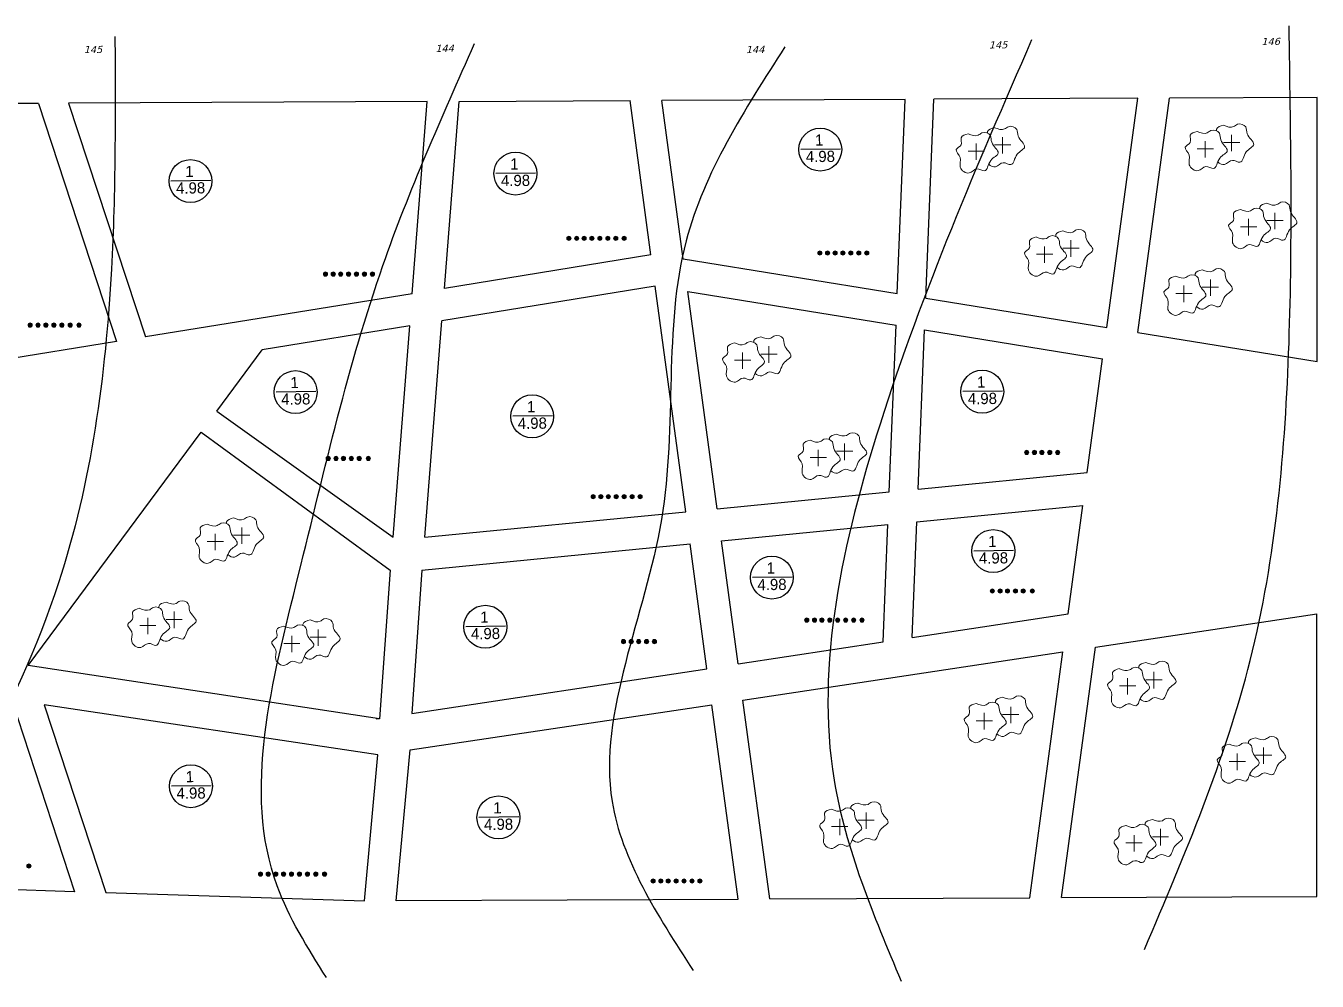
# Model space of a CAD drawing. Header units: millimetres. Extents: x -710977 to 10671, y -929782 to 89628.
# Drawn here: x 6610 to 10671, y 475 to 3477 of the extents above; entities that cross this region are included whole.
import ezdxf

# ---------------------------------------------------------------- set-up
doc = ezdxf.new("R2010")
doc.units = ezdxf.units.MM
doc.header["$LTSCALE"] = 0.4
doc.layers.add('Площади', color=7, linetype='Continuous')
doc.layers.add('Тонкая', color=82, linetype='Continuous', lineweight=20)
doc.styles.add('style1', font='verdana.ttf', dxfattribs={"oblique": 15})

msp = doc.modelspace()

# ---------------------------------------------------------------- hatches: boundary and pattern name
at = {"layer": 'Тонкая', "ltscale": 10}
for points in [[(8324.226, 2809.153, 1), (8310.8, 2809.153, 1)], [(8348.706, 2809.153, 1), (8335.28, 2809.153, 1)], [(8372.058, 2809.153, 1), (8358.632, 2809.153, 1)], [(8396.837, 2809.153, 1), (8383.411, 2809.153, 1)], [(8421.615, 2809.153, 1), (8408.189, 2809.153, 1)], [(8446.746, 2809.153, 1), (8433.32, 2809.153, 1)], [(8471.758, 2809.153, 1), (8458.332, 2809.153, 1)], [(8498.005, 2809.153, 1), (8484.579, 2809.153, 1)], [(9113.49, 2763.014, 1), (9100.064, 2763.014, 1)], [(9137.97, 2763.014, 1), (9124.544, 2763.014, 1)], [(9161.323, 2763.014, 1), (9147.897, 2763.014, 1)], [(9186.101, 2763.014, 1), (9172.675, 2763.014, 1)], [(9210.879, 2763.014, 1), (9197.453, 2763.014, 1)], [(9236.011, 2763.014, 1), (9222.585, 2763.014, 1)], [(9261.023, 2763.014, 1), (9247.597, 2763.014, 1)], [(7558.713, 2696.611, 1), (7545.287, 2696.611, 1)], [(7583.193, 2696.611, 1), (7569.767, 2696.611, 1)], [(7606.546, 2696.611, 1), (7593.12, 2696.611, 1)], [(7631.324, 2696.611, 1), (7617.898, 2696.611, 1)], [(7656.102, 2696.611, 1), (7642.676, 2696.611, 1)], [(7681.234, 2696.611, 1), (7667.808, 2696.611, 1)], [(7706.246, 2696.611, 1), (7692.82, 2696.611, 1)], [(6629.892, 2536.624, 1), (6616.466, 2536.624, 1)], [(6654.67, 2536.624, 1), (6641.244, 2536.624, 1)], [(6679.449, 2536.624, 1), (6666.023, 2536.624, 1)], [(6704.58, 2536.624, 1), (6691.154, 2536.624, 1)], [(6729.592, 2536.624, 1), (6716.166, 2536.624, 1)], [(6755.839, 2536.624, 1), (6742.413, 2536.624, 1)], [(6783.492, 2536.624, 1), (6770.065, 2536.624, 1)], [(7567.449, 2117.275, 1), (7554.023, 2117.275, 1)], [(7591.93, 2117.275, 1), (7578.504, 2117.275, 1)], [(7615.282, 2117.275, 1), (7601.856, 2117.275, 1)], [(7640.06, 2117.275, 1), (7626.634, 2117.275, 1)], [(7664.839, 2117.275, 1), (7651.413, 2117.275, 1)], [(7693.42, 2117.275, 1), (7679.994, 2117.275, 1)], [(9764.003, 2136.171, 1), (9750.577, 2136.171, 1)], [(9788.483, 2136.171, 1), (9775.057, 2136.171, 1)], [(9811.836, 2136.171, 1), (9798.41, 2136.171, 1)], [(9836.614, 2136.171, 1), (9823.188, 2136.171, 1)], [(9861.392, 2136.171, 1), (9847.966, 2136.171, 1)], [(8400.567, 1997.184, 1), (8387.141, 1997.184, 1)], [(8425.047, 1997.184, 1), (8411.621, 1997.184, 1)], [(8448.4, 1997.184, 1), (8434.973, 1997.184, 1)], [(8473.178, 1997.184, 1), (8459.752, 1997.184, 1)], [(8497.956, 1997.184, 1), (8484.53, 1997.184, 1)], [(8523.088, 1997.184, 1), (8509.661, 1997.184, 1)], [(8548.1, 1997.184, 1), (8534.674, 1997.184, 1)], [(9655.933, 1700.669, 1), (9642.507, 1700.669, 1)], [(9680.414, 1700.669, 1), (9666.987, 1700.669, 1)], [(9703.766, 1700.669, 1), (9690.34, 1700.669, 1)], [(9728.544, 1700.669, 1), (9715.118, 1700.669, 1)], [(9753.322, 1700.669, 1), (9739.896, 1700.669, 1)], [(9781.903, 1700.669, 1), (9768.477, 1700.669, 1)], [(9072.276, 1609.195, 1), (9058.85, 1609.195, 1)], [(9096.757, 1609.195, 1), (9083.331, 1609.195, 1)], [(9120.109, 1609.195, 1), (9106.683, 1609.195, 1)], [(9144.887, 1609.195, 1), (9131.461, 1609.195, 1)], [(9169.666, 1609.195, 1), (9156.24, 1609.195, 1)], [(9194.797, 1609.195, 1), (9181.371, 1609.195, 1)], [(9219.809, 1609.195, 1), (9206.383, 1609.195, 1)], [(9246.056, 1609.195, 1), (9232.63, 1609.195, 1)], [(8495.954, 1541.625, 1), (8482.528, 1541.625, 1)], [(8520.435, 1541.625, 1), (8507.009, 1541.625, 1)], [(8543.787, 1541.625, 1), (8530.361, 1541.625, 1)], [(8568.565, 1541.625, 1), (8555.139, 1541.625, 1)], [(8593.344, 1541.625, 1), (8579.917, 1541.625, 1)], [(6626.11, 836.457, 1), (6612.684, 836.457, 1)], [(7354.385, 811.026, 1), (7340.958, 811.026, 1)], [(7378.865, 811.026, 1), (7365.439, 811.026, 1)], [(7402.217, 811.026, 1), (7388.791, 811.026, 1)], [(7426.996, 811.026, 1), (7413.569, 811.026, 1)], [(7451.774, 811.026, 1), (7438.348, 811.026, 1)], [(7476.905, 811.026, 1), (7463.479, 811.026, 1)], [(7501.917, 811.026, 1), (7488.491, 811.026, 1)], [(7528.164, 811.026, 1), (7514.738, 811.026, 1)], [(7555.817, 811.026, 1), (7542.391, 811.026, 1)], [(8588.94, 789.357, 1), (8575.514, 789.357, 1)], [(8613.42, 789.357, 1), (8599.994, 789.357, 1)], [(8636.772, 789.357, 1), (8623.346, 789.357, 1)], [(8661.551, 789.357, 1), (8648.125, 789.357, 1)], [(8686.329, 789.357, 1), (8672.903, 789.357, 1)], [(8711.46, 789.357, 1), (8698.034, 789.357, 1)], [(8736.472, 789.357, 1), (8723.046, 789.357, 1)]]:
    msp.add_hatch(color=0, dxfattribs=at).paths.add_polyline_path(points)

# ---------------------------------------------------------------- linework, layer by layer
at = {"color": 0, "lineweight": 30}
for p, q in [((10106.883, 3249.32), (9465.265, 3246.307)), ((10009.39, 2528.736), (10106.883, 3249.32)), ((10107.244, 2512.875), (10206.947, 3249.79)), ((10670.928, 3251.969), (10206.947, 3249.79)), ((10670.408, 2421.592), (10670.928, 3251.969)), ((6649.906, 3233.083), (6046.847, 3230.251)), ((6649.906, 3233.083), (6895.01, 2484.396)), ((7872.031, 3238.823), (6744.089, 3233.526)), ((6744.089, 3233.526), (6985.505, 2499.064)), ((7824.793, 2635.103), (7872.031, 3238.823)), ((7926.078, 2651.52), (7972.031, 3238.823)), ((7972.031, 3238.823), (8510.117, 3241.82)), ((8575.737, 2756.823), (8510.117, 3241.82)), ((9375.248, 3245.884), (8610.054, 3242.29)), ((8677.385, 2744.639), (8610.054, 3242.29)), ((9350.502, 2635.534), (9375.248, 3245.884)), ((9439.915, 2621.041), (9465.265, 3246.307)), ((8575.737, 2756.823), (7926.078, 2651.52)), ((8677.385, 2744.639), (9350.502, 2635.534)), ((8588.976, 2658.969), (7918.153, 2550.236)), ((8684.926, 1949.792), (8588.976, 2658.969)), ((8783.621, 1959.436), (8691.218, 2642.397)), ((8691.218, 2642.397), (9346.474, 2536.187)), ((7824.793, 2635.103), (6985.505, 2499.064)), ((9439.915, 2621.041), (10009.39, 2528.736)), ((7816.868, 2533.819), (7352.794, 2458.598)), ((7764.902, 1869.666), (7816.868, 2533.819)), ((7864.902, 1869.666), (7918.153, 2550.236)), ((9325.237, 2012.358), (9346.474, 2536.187)), ((9415.595, 2021.187), (9435.887, 2521.694)), ((9435.887, 2521.694), (9996.15, 2430.882)), ((6895.01, 2484.396), (6322.51, 2391.6)), ((10107.244, 2512.875), (10670.408, 2421.592)), ((7209.964, 2266.076), (7352.794, 2458.598)), ((9947.755, 2073.186), (9996.15, 2430.882)), ((7209.964, 2266.076), (7764.902, 1869.666)), ((6616.715, 1466.428), (7160.916, 2199.963)), ((7160.916, 2199.963), (7755.061, 1766.52)), ((9415.595, 2021.187), (9947.755, 2073.186)), ((8783.621, 1959.436), (9325.237, 2012.358)), ((7864.902, 1869.666), (8684.926, 1949.792)), ((9411.436, 1918.596), (9933.744, 1969.632)), ((9887.654, 1628.975), (9933.744, 1969.632)), ((8797.266, 1858.584), (9321.078, 1909.767)), ((9306.114, 1540.697), (9321.078, 1909.767)), ((9396.672, 1554.444), (9411.436, 1918.596)), ((7855.061, 1766.52), (8698.571, 1848.941)), ((8751.663, 1456.532), (8698.571, 1848.941)), ((8849.651, 1471.406), (8797.266, 1858.584)), ((7755.061, 1766.52), (7722.281, 1298.603)), ((7855.061, 1766.52), (7823.474, 1315.633)), ((9396.672, 1554.444), (9887.654, 1628.975)), ((9973.507, 1524.413), (10669.911, 1628.901)), ((10669.355, 741.056), (10669.911, 1628.901)), ((8849.651, 1471.406), (9306.114, 1540.697)), ((8864.982, 1358.091), (9871.435, 1509.099)), ((9766.963, 736.933), (9871.435, 1509.099)), ((9867.024, 737.39), (9973.507, 1524.413)), ((7722.281, 1298.603), (6616.715, 1466.428)), ((7823.474, 1315.633), (8751.663, 1456.532)), ((6566.475, 1354.916), (6762.679, 755.597)), ((7716.784, 1185.816), (6667.08, 1343.313)), ((6667.08, 1343.313), (6860.999, 753.352)), ((7818.188, 1201.031), (8766.972, 1343.386)), ((8849.59, 732.742), (8766.972, 1343.386)), ((8949.529, 733.199), (8864.982, 1358.091)), ((7711.286, 1298.603), (7722.399, 1300.29)), ((7674.467, 727.374), (7716.784, 1185.816)), ((7774.467, 727.374), (7818.188, 1201.031)), ((6762.679, 755.597), (5992.009, 781.211)), ((6860.999, 753.352), (7674.467, 727.374)), ((7774.509, 727.831), (8849.59, 732.742)), ((8949.529, 733.199), (9766.963, 736.933)), ((9867.024, 737.39), (10669.355, 741.056))]:
    msp.add_line(p, q, dxfattribs=at)
at = {"color": 241, "lineweight": 25}
for p, q in [((9171.896, 3089.511), (9046.822, 3088.122)), ((8213.035, 3014.045), (8087.961, 3012.655)), ((7191.257, 2990.569), (7066.183, 2989.179)), ((7521.881, 2327.275), (7396.807, 2325.885)), ((9681.366, 2328.674), (9556.291, 2327.285)), ((8265.885, 2251.077), (8140.811, 2249.687)), ((9716.254, 1827.658), (9591.18, 1826.268)), ((9019.674, 1744.23), (8894.6, 1742.841)), ((8118.642, 1589.922), (7993.568, 1588.532)), ((7192.698, 1088.695), (7067.624, 1087.305)), ((8159.799, 990.553), (8034.725, 989.163))]:
    msp.add_line(p, q, dxfattribs=at)
for centre in [(9108.049, 3088.038), (7127.41, 2989.095), (8149.188, 3012.571), (7458.034, 2325.801), (9617.518, 2327.201), (8202.038, 2249.603), (9652.407, 1826.184), (8955.827, 1742.757), (8054.795, 1588.448), (7128.851, 1087.221), (8095.952, 989.079)]:
    msp.add_circle(centre, 67.456, dxfattribs=at)
at = {"ltscale": 0.5}
for points in [[(10127.719, 574.256), (10460.37, 1482.724), (10582.342, 2479.823), (10582.342, 3476.922)], [(6889.922, 3443.685), (6878.834, 2712.479), (6712.509, 1726.459), (6124.826, 585.334)], [(7555.223, 485.625), (7399.986, 773.675), (7466.516, 1748.617), (7732.637, 2723.558), (8020.934, 3421.527)], [(9772.892, 3432.606), (9296.093, 2225.009), (9151.945, 1106.042), (9362.624, 474.546)], [(8996.708, 3410.449), (8686.235, 2801.11), (8608.616, 1925.879), (8453.379, 1039.569), (8708.411, 507.782)]]:
    msp.add_spline(points, degree=3, dxfattribs=at)
at = {"layer": 'Тонкая', "color": 6}
for p, q in [((10401.981, 3134.519), (10401.981, 3082.855)), ((10401.981, 3110.131), (10401.981, 3134.519)), ((9598.753, 3083.163), (9598.753, 3107.551)), ((9598.753, 3107.551), (9598.753, 3055.887)), ((9681.701, 3127.103), (9681.701, 3075.439)), ((9681.701, 3102.715), (9681.701, 3127.103)), ((10319.033, 3090.579), (10319.033, 3114.967)), ((10319.033, 3114.967), (10319.033, 3063.303)), ((10538.201, 2889.425), (10538.201, 2837.761)), ((10538.201, 2865.037), (10538.201, 2889.425)), ((10455.253, 2845.485), (10455.253, 2869.873)), ((10455.253, 2869.873), (10455.253, 2818.209)), ((9896.478, 2802.967), (9896.478, 2751.303)), ((9896.478, 2778.579), (9896.478, 2802.967)), ((9813.529, 2759.027), (9813.529, 2783.415)), ((9813.529, 2783.415), (9813.529, 2731.751)), ((10251.971, 2636.004), (10251.971, 2660.392)), ((10251.971, 2660.392), (10251.971, 2608.728)), ((10334.92, 2679.944), (10334.92, 2628.28)), ((10334.92, 2655.556), (10334.92, 2679.944)), ((8863.839, 2425.983), (8863.839, 2450.371)), ((8863.839, 2450.371), (8863.839, 2398.707)), ((8946.788, 2469.923), (8946.788, 2418.259)), ((8946.788, 2445.535), (8946.788, 2469.923)), ((9184.863, 2164.1), (9184.863, 2112.436)), ((9184.863, 2139.712), (9184.863, 2164.1)), ((9101.915, 2120.16), (9101.915, 2144.548)), ((9101.915, 2144.548), (9101.915, 2092.884)), ((7205.527, 1856.437), (7205.527, 1880.825)), ((7205.527, 1880.825), (7205.527, 1829.161)), ((7288.475, 1900.377), (7288.475, 1848.713)), ((7288.475, 1875.989), (7288.475, 1900.377)), ((7076.026, 1635.927), (7076.026, 1584.264)), ((7076.026, 1611.539), (7076.026, 1635.927)), ((6993.077, 1591.988), (6993.077, 1616.375)), ((6993.077, 1616.375), (6993.077, 1564.712)), ((7446.036, 1535.892), (7446.036, 1560.28)), ((7446.036, 1560.28), (7446.036, 1508.616)), ((7528.984, 1579.832), (7528.984, 1528.168)), ((7528.984, 1555.444), (7528.984, 1579.832)), ((10074.746, 1402.398), (10074.746, 1426.786)), ((10074.746, 1426.786), (10074.746, 1375.122)), ((10157.694, 1446.338), (10157.694, 1394.674)), ((10157.694, 1421.95), (10157.694, 1446.338)), ((9624.013, 1293.029), (9624.013, 1317.417)), ((9624.013, 1317.417), (9624.013, 1265.753)), ((9706.962, 1336.969), (9706.962, 1285.305)), ((9706.962, 1312.581), (9706.962, 1336.969)), ((10419.637, 1165.383), (10419.637, 1189.771)), ((10419.637, 1189.771), (10419.637, 1138.108)), ((10502.585, 1209.323), (10502.585, 1157.659)), ((10502.585, 1184.935), (10502.585, 1209.323)), ((9169.192, 960.474), (9169.192, 984.861)), ((9169.192, 984.861), (9169.192, 933.198)), ((9252.14, 1004.413), (9252.14, 952.75)), ((9252.14, 980.025), (9252.14, 1004.413)), ((10177.971, 953.035), (10177.971, 901.371)), ((10177.971, 928.647), (10177.971, 953.035)), ((10095.022, 909.095), (10095.022, 933.483)), ((10095.022, 933.483), (10095.022, 881.819))]:
    msp.add_line(p, q, dxfattribs=at)
at = {"layer": 'Тонкая', "color": 0, "ltscale": 10}
for centre in [(8317.513, 2809.153), (8341.993, 2809.153), (8365.345, 2809.153), (8390.124, 2809.153), (8414.902, 2809.153), (8440.033, 2809.153), (8465.045, 2809.153), (8491.292, 2809.153), (9106.777, 2763.014), (9131.257, 2763.014), (9154.61, 2763.014), (9179.388, 2763.014), (9204.166, 2763.014), (9229.298, 2763.014), (9254.31, 2763.014), (7552, 2696.611), (7576.48, 2696.611), (7599.833, 2696.611), (7624.611, 2696.611), (7649.389, 2696.611), (7674.521, 2696.611), (7699.533, 2696.611), (6623.179, 2536.624), (6647.957, 2536.624), (6672.736, 2536.624), (6697.867, 2536.624), (6722.879, 2536.624), (6749.126, 2536.624), (6776.779, 2536.624), (7560.736, 2117.275), (7585.217, 2117.275), (7608.569, 2117.275), (7633.347, 2117.275), (7658.126, 2117.275), (7686.707, 2117.275), (9757.29, 2136.171), (9781.77, 2136.171), (9805.123, 2136.171), (9829.901, 2136.171), (9854.679, 2136.171), (8393.854, 1997.184), (8418.334, 1997.184), (8441.687, 1997.184), (8466.465, 1997.184), (8491.243, 1997.184), (8516.374, 1997.184), (8541.387, 1997.184), (9649.22, 1700.669), (9673.7, 1700.669), (9697.053, 1700.669), (9721.831, 1700.669), (9746.609, 1700.669), (9775.19, 1700.669), (9065.563, 1609.195), (9090.044, 1609.195), (9113.396, 1609.195), (9138.174, 1609.195), (9162.953, 1609.195), (9188.084, 1609.195), (9213.096, 1609.195), (9239.343, 1609.195), (8489.241, 1541.625), (8513.722, 1541.625), (8537.074, 1541.625), (8561.852, 1541.625), (8586.63, 1541.625), (6619.397, 836.457), (7347.671, 811.026), (7372.152, 811.026), (7395.504, 811.026), (7420.282, 811.026), (7445.061, 811.026), (7470.192, 811.026), (7495.204, 811.026), (7521.451, 811.026), (7549.104, 811.026), (8582.227, 789.357), (8606.707, 789.357), (8630.059, 789.357), (8654.838, 789.357), (8679.616, 789.357), (8704.747, 789.357), (8729.759, 789.357)]:
    msp.add_circle(centre, 6.713, dxfattribs=at)
at = {"layer": 'Тонкая', "color": 6}
for points, knots in [([(10358.347, 3049.233), (10364.264, 3043.537), (10383.36, 3035.294), (10401.145, 3062.765), (10436.633, 3036.404), (10439.293, 3085.182), (10487.419, 3103.222), (10445.153, 3130.734), (10451.923, 3163.357), (10422.383, 3172.978), (10404.179, 3153.805), (10387.94, 3159.997), (10376.596, 3164.323)], [6.94461872, 6.94461872, 6.94461872, 6.94461872, 8.03268976, 9.41156892, 10.63072942, 12.53617605, 14.20575875, 16.19358635, 17.26353218, 18.64954458, 19.33797411, 20.93313654, 20.93313654, 20.93313654, 20.93313654]), ([(9656.427, 3157.026), (9646.266, 3154.492), (9633.708, 3151.36), (9633.781, 3141.511), (9633.981, 3139.508)], [0, 0, 0, 0, 1.26240187, 1.56019176, 1.56019176, 1.56019176, 1.56019176]), ([(9638.067, 3041.818), (9643.983, 3036.122), (9663.08, 3027.878), (9680.864, 3055.35), (9716.353, 3028.988), (9719.013, 3077.767), (9767.139, 3095.806), (9724.873, 3123.318), (9731.643, 3155.942), (9702.103, 3165.563), (9683.899, 3146.39), (9667.66, 3152.582), (9656.316, 3156.907)], [6.94461872, 6.94461872, 6.94461872, 6.94461872, 8.03268976, 9.41156892, 10.63072942, 12.53617605, 14.20575875, 16.19358635, 17.26353218, 18.64954458, 19.33797411, 20.93313654, 20.93313654, 20.93313654, 20.93313654]), ([(10376.708, 3164.441), (10366.546, 3161.907), (10353.988, 3158.775), (10354.061, 3148.926), (10354.261, 3146.923)], [0, 0, 0, 0, 1.26240187, 1.56019176, 1.56019176, 1.56019176, 1.56019176]), ([(10494.567, 2804.14), (10500.483, 2798.444), (10519.58, 2790.2), (10537.364, 2817.671), (10572.853, 2791.31), (10575.512, 2840.088), (10623.638, 2858.128), (10581.373, 2885.64), (10588.143, 2918.264), (10558.603, 2927.885), (10540.399, 2908.712), (10524.16, 2914.904), (10512.816, 2919.229)], [6.94461872, 6.94461872, 6.94461872, 6.94461872, 8.03268976, 9.41156892, 10.63072942, 12.53617605, 14.20575875, 16.19358635, 17.26353218, 18.64954458, 19.33797411, 20.93313654, 20.93313654, 20.93313654, 20.93313654]), ([(10512.927, 2919.347), (10502.766, 2916.814), (10490.208, 2913.682), (10490.281, 2903.833), (10490.481, 2901.83)], [0, 0, 0, 0, 1.26240187, 1.56019176, 1.56019176, 1.56019176, 1.56019176]), ([(9871.204, 2832.889), (9861.043, 2830.355), (9848.484, 2827.224), (9848.558, 2817.375), (9848.758, 2815.371)], [0, 0, 0, 0, 1.26240187, 1.56019176, 1.56019176, 1.56019176, 1.56019176]), ([(9852.844, 2717.681), (9858.76, 2711.985), (9877.857, 2703.742), (9895.641, 2731.213), (9931.13, 2704.852), (9933.789, 2753.63), (9981.915, 2771.67), (9939.65, 2799.182), (9946.42, 2831.805), (9916.88, 2841.426), (9898.675, 2822.254), (9882.436, 2828.446), (9871.093, 2832.771)], [6.94461872, 6.94461872, 6.94461872, 6.94461872, 8.03268976, 9.41156892, 10.63072942, 12.53617605, 14.20575875, 16.19358635, 17.26353218, 18.64954458, 19.33797411, 20.93313654, 20.93313654, 20.93313654, 20.93313654]), ([(10309.646, 2709.866), (10299.485, 2707.332), (10286.926, 2704.201), (10287, 2694.352), (10287.2, 2692.349)], [0, 0, 0, 0, 1.26240187, 1.56019176, 1.56019176, 1.56019176, 1.56019176]), ([(10291.286, 2594.658), (10297.202, 2588.963), (10316.299, 2580.719), (10334.083, 2608.19), (10369.572, 2581.829), (10372.231, 2630.607), (10420.357, 2648.647), (10378.092, 2676.159), (10384.862, 2708.783), (10355.322, 2718.404), (10337.117, 2699.231), (10320.878, 2705.423), (10309.535, 2709.748)], [6.94461872, 6.94461872, 6.94461872, 6.94461872, 8.03268976, 9.41156892, 10.63072942, 12.53617605, 14.20575875, 16.19358635, 17.26353218, 18.64954458, 19.33797411, 20.93313654, 20.93313654, 20.93313654, 20.93313654]), ([(8921.514, 2499.846), (8911.353, 2497.312), (8898.794, 2494.18), (8898.868, 2484.331), (8899.068, 2482.328)], [0, 0, 0, 0, 1.26240187, 1.56019176, 1.56019176, 1.56019176, 1.56019176]), ([(8903.153, 2384.638), (8909.07, 2378.942), (8928.167, 2370.698), (8945.951, 2398.17), (8981.44, 2371.808), (8984.099, 2420.586), (9032.225, 2438.626), (8989.96, 2466.138), (8996.729, 2498.762), (8967.189, 2508.383), (8948.985, 2489.21), (8932.746, 2495.402), (8921.403, 2499.727)], [6.94461872, 6.94461872, 6.94461872, 6.94461872, 8.03268976, 9.41156892, 10.63072942, 12.53617605, 14.20575875, 16.19358635, 17.26353218, 18.64954458, 19.33797411, 20.93313654, 20.93313654, 20.93313654, 20.93313654]), ([(9159.59, 2194.022), (9149.428, 2191.488), (9136.87, 2188.357), (9136.943, 2178.508), (9137.143, 2176.504)], [0, 0, 0, 0, 1.26240187, 1.56019176, 1.56019176, 1.56019176, 1.56019176]), ([(9141.229, 2078.814), (9147.145, 2073.119), (9166.242, 2064.875), (9184.027, 2092.346), (9219.515, 2065.985), (9222.175, 2114.763), (9270.301, 2132.803), (9228.035, 2160.315), (9234.805, 2192.939), (9205.265, 2202.559), (9187.061, 2183.387), (9170.822, 2189.579), (9159.478, 2193.904)], [6.94461872, 6.94461872, 6.94461872, 6.94461872, 8.03268976, 9.41156892, 10.63072942, 12.53617605, 14.20575875, 16.19358635, 17.26353218, 18.64954458, 19.33797411, 20.93313654, 20.93313654, 20.93313654, 20.93313654]), ([(7263.202, 1930.3), (7253.04, 1927.766), (7240.482, 1924.634), (7240.555, 1914.785), (7240.755, 1912.782)], [0, 0, 0, 0, 1.26240187, 1.56019176, 1.56019176, 1.56019176, 1.56019176]), ([(7244.841, 1815.092), (7250.757, 1809.396), (7269.854, 1801.152), (7287.639, 1828.624), (7323.127, 1802.262), (7325.787, 1851.041), (7373.913, 1869.08), (7331.647, 1896.592), (7338.417, 1929.216), (7308.877, 1938.837), (7290.673, 1919.664), (7274.434, 1925.856), (7263.09, 1930.181)], [6.94461872, 6.94461872, 6.94461872, 6.94461872, 8.03268976, 9.41156892, 10.63072942, 12.53617605, 14.20575875, 16.19358635, 17.26353218, 18.64954458, 19.33797411, 20.93313654, 20.93313654, 20.93313654, 20.93313654]), ([(7050.752, 1665.85), (7040.591, 1663.316), (7028.032, 1660.184), (7028.106, 1650.335), (7028.306, 1648.332)], [0, 0, 0, 0, 1.26240187, 1.56019176, 1.56019176, 1.56019176, 1.56019176]), ([(7032.392, 1550.642), (7038.308, 1544.946), (7057.405, 1536.702), (7075.189, 1564.174), (7110.678, 1537.813), (7113.337, 1586.591), (7161.463, 1604.631), (7119.198, 1632.143), (7125.968, 1664.766), (7096.428, 1674.387), (7078.224, 1655.214), (7061.984, 1661.406), (7050.641, 1665.732)], [6.94461872, 6.94461872, 6.94461872, 6.94461872, 8.03268976, 9.41156892, 10.63072942, 12.53617605, 14.20575875, 16.19358635, 17.26353218, 18.64954458, 19.33797411, 20.93313654, 20.93313654, 20.93313654, 20.93313654]), ([(7503.71, 1609.754), (7493.549, 1607.22), (7480.99, 1604.089), (7481.064, 1594.24), (7481.264, 1592.236)], [0, 0, 0, 0, 1.26240187, 1.56019176, 1.56019176, 1.56019176, 1.56019176]), ([(7485.35, 1494.546), (7491.266, 1488.851), (7510.363, 1480.607), (7528.147, 1508.078), (7563.636, 1481.717), (7566.295, 1530.495), (7614.421, 1548.535), (7572.156, 1576.047), (7578.926, 1608.671), (7549.386, 1618.292), (7531.182, 1599.119), (7514.943, 1605.311), (7503.599, 1609.636)], [6.94461872, 6.94461872, 6.94461872, 6.94461872, 8.03268976, 9.41156892, 10.63072942, 12.53617605, 14.20575875, 16.19358635, 17.26353218, 18.64954458, 19.33797411, 20.93313654, 20.93313654, 20.93313654, 20.93313654]), ([(10132.421, 1476.26), (10122.259, 1473.726), (10109.701, 1470.594), (10109.774, 1460.745), (10109.974, 1458.742)], [0, 0, 0, 0, 1.26240187, 1.56019176, 1.56019176, 1.56019176, 1.56019176]), ([(10114.06, 1361.052), (10119.977, 1355.356), (10139.073, 1347.113), (10156.858, 1374.584), (10192.346, 1348.223), (10195.006, 1397.001), (10243.132, 1415.041), (10200.866, 1442.553), (10207.636, 1475.176), (10178.096, 1484.797), (10159.892, 1465.624), (10143.653, 1471.817), (10132.309, 1476.142)], [6.94461872, 6.94461872, 6.94461872, 6.94461872, 8.03268976, 9.41156892, 10.63072942, 12.53617605, 14.20575875, 16.19358635, 17.26353218, 18.64954458, 19.33797411, 20.93313654, 20.93313654, 20.93313654, 20.93313654]), ([(9681.688, 1366.891), (9671.527, 1364.357), (9658.968, 1361.226), (9659.042, 1351.377), (9659.242, 1349.374)], [0, 0, 0, 0, 1.26240187, 1.56019176, 1.56019176, 1.56019176, 1.56019176]), ([(9663.328, 1251.683), (9669.244, 1245.988), (9688.341, 1237.744), (9706.125, 1265.215), (9741.614, 1238.854), (9744.273, 1287.632), (9792.399, 1305.672), (9750.134, 1333.184), (9756.903, 1365.808), (9727.363, 1375.429), (9709.159, 1356.256), (9692.92, 1362.448), (9681.577, 1366.773)], [6.94461872, 6.94461872, 6.94461872, 6.94461872, 8.03268976, 9.41156892, 10.63072942, 12.53617605, 14.20575875, 16.19358635, 17.26353218, 18.64954458, 19.33797411, 20.93313654, 20.93313654, 20.93313654, 20.93313654]), ([(10477.312, 1239.246), (10467.15, 1236.712), (10454.592, 1233.58), (10454.665, 1223.731), (10454.865, 1221.728)], [0, 0, 0, 0, 1.26240187, 1.56019176, 1.56019176, 1.56019176, 1.56019176]), ([(10458.951, 1124.038), (10464.867, 1118.342), (10483.964, 1110.098), (10501.749, 1137.57), (10537.237, 1111.209), (10539.897, 1159.987), (10588.023, 1178.026), (10545.757, 1205.538), (10552.527, 1238.162), (10522.987, 1247.783), (10504.783, 1228.61), (10488.544, 1234.802), (10477.2, 1239.128)], [6.94461872, 6.94461872, 6.94461872, 6.94461872, 8.03268976, 9.41156892, 10.63072942, 12.53617605, 14.20575875, 16.19358635, 17.26353218, 18.64954458, 19.33797411, 20.93313654, 20.93313654, 20.93313654, 20.93313654]), ([(9226.866, 1034.336), (9216.705, 1031.802), (9204.147, 1028.67), (9204.22, 1018.821), (9204.42, 1016.818)], [0, 0, 0, 0, 1.26240187, 1.56019176, 1.56019176, 1.56019176, 1.56019176]), ([(9208.506, 919.128), (9214.422, 913.432), (9233.519, 905.188), (9251.303, 932.66), (9286.792, 906.299), (9289.452, 955.077), (9337.578, 973.117), (9295.312, 1000.629), (9302.082, 1033.252), (9272.542, 1042.873), (9254.338, 1023.7), (9238.099, 1029.892), (9226.755, 1034.218)], [6.94461872, 6.94461872, 6.94461872, 6.94461872, 8.03268976, 9.41156892, 10.63072942, 12.53617605, 14.20575875, 16.19358635, 17.26353218, 18.64954458, 19.33797411, 20.93313654, 20.93313654, 20.93313654, 20.93313654]), ([(10152.697, 982.957), (10142.536, 980.423), (10129.977, 977.292), (10130.051, 967.443), (10130.251, 965.439)], [0, 0, 0, 0, 1.26240187, 1.56019176, 1.56019176, 1.56019176, 1.56019176]), ([(10134.337, 867.749), (10140.253, 862.054), (10159.35, 853.81), (10177.134, 881.281), (10212.623, 854.92), (10215.282, 903.698), (10263.408, 921.738), (10221.143, 949.25), (10227.913, 981.873), (10198.373, 991.494), (10180.169, 972.322), (10163.929, 978.514), (10152.586, 982.839)], [6.94461872, 6.94461872, 6.94461872, 6.94461872, 8.03268976, 9.41156892, 10.63072942, 12.53617605, 14.20575875, 16.19358635, 17.26353218, 18.64954458, 19.33797411, 20.93313654, 20.93313654, 20.93313654, 20.93313654])]:
    msp.add_open_spline(points, degree=3, knots=knots, dxfattribs=at)
for points in [[(9573.479, 3137.474), (9551.265, 3125.474), (9551.265, 3103.275), (9535.961, 3087.971), (9548.263, 3063.076), (9548.263, 3033.078), (9576.481, 3014.478), (9600.923, 3027.25), (9624.512, 3021.078), (9644.418, 3053.575), (9668.029, 3077.186), (9647.241, 3111.075), (9643.124, 3132.074), (9616.707, 3140.474), (9605.002, 3133.223), (9573.368, 3137.356)], [(10293.759, 3144.889), (10271.545, 3132.89), (10271.545, 3110.69), (10256.241, 3095.386), (10268.543, 3070.492), (10268.543, 3040.493), (10296.761, 3021.894), (10321.203, 3034.666), (10344.792, 3028.493), (10364.698, 3060.99), (10388.31, 3084.602), (10367.521, 3118.49), (10363.404, 3139.489), (10336.987, 3147.889), (10325.282, 3140.638), (10293.648, 3144.771)], [(9656.333, 3102.715), (9707.39, 3102.715)], [(10293.665, 3090.579), (10344.722, 3090.579)], [(10376.614, 3110.131), (10427.67, 3110.131)], [(9573.385, 3083.163), (9624.442, 3083.163)], [(10429.979, 2899.796), (10407.765, 2887.796), (10407.765, 2865.597), (10392.461, 2850.293), (10404.763, 2825.398), (10404.763, 2795.4), (10432.981, 2776.8), (10457.423, 2789.572), (10481.012, 2783.4), (10500.918, 2815.897), (10524.529, 2839.508), (10503.74, 2873.397), (10499.624, 2894.396), (10473.207, 2902.795), (10461.502, 2895.545), (10429.868, 2899.677)], [(10429.885, 2845.485), (10480.941, 2845.485)], [(10512.833, 2865.037), (10563.89, 2865.037)], [(9788.256, 2813.337), (9766.041, 2801.338), (9766.041, 2779.138), (9750.737, 2763.835), (9763.039, 2738.94), (9763.039, 2708.941), (9791.258, 2690.342), (9815.699, 2703.114), (9839.289, 2696.942), (9859.194, 2729.438), (9882.806, 2753.05), (9862.017, 2786.938), (9857.9, 2807.937), (9831.483, 2816.337), (9819.779, 2809.086), (9788.144, 2813.219)], [(9871.11, 2778.579), (9922.167, 2778.579)], [(9788.162, 2759.027), (9839.218, 2759.027)], [(10226.698, 2690.314), (10204.483, 2678.315), (10204.483, 2656.116), (10189.179, 2640.812), (10201.481, 2615.917), (10201.481, 2585.918), (10229.7, 2567.319), (10254.141, 2580.091), (10277.731, 2573.919), (10297.636, 2606.416), (10321.248, 2630.027), (10300.459, 2663.915), (10296.342, 2684.915), (10269.925, 2693.314), (10258.221, 2686.063), (10226.586, 2690.196)], [(10309.552, 2655.556), (10360.609, 2655.556)], [(10226.604, 2636.004), (10277.66, 2636.004)], [(8838.566, 2480.294), (8816.351, 2468.294), (8816.351, 2446.095), (8801.047, 2430.791), (8813.349, 2405.896), (8813.349, 2375.898), (8841.567, 2357.298), (8866.009, 2370.07), (8889.598, 2363.898), (8909.504, 2396.395), (8933.116, 2420.006), (8912.327, 2453.895), (8908.21, 2474.894), (8881.793, 2483.294), (8870.089, 2476.043), (8838.454, 2480.176)], [(8921.42, 2445.535), (8972.477, 2445.535)], [(8838.471, 2425.983), (8889.528, 2425.983)], [(9076.641, 2174.47), (9054.427, 2162.471), (9054.427, 2140.272), (9039.123, 2124.968), (9051.425, 2100.073), (9051.425, 2070.074), (9079.643, 2051.475), (9104.085, 2064.247), (9127.674, 2058.075), (9147.58, 2090.572), (9171.191, 2114.183), (9150.403, 2148.071), (9146.286, 2169.07), (9119.869, 2177.47), (9108.164, 2170.219), (9076.53, 2174.352)], [(9076.547, 2120.16), (9127.604, 2120.16)], [(9159.495, 2139.712), (9210.552, 2139.712)], [(7180.253, 1910.748), (7158.039, 1898.748), (7158.039, 1876.549), (7142.735, 1861.245), (7155.037, 1836.35), (7155.037, 1806.352), (7183.255, 1787.752), (7207.697, 1800.524), (7231.286, 1794.352), (7251.192, 1826.849), (7274.803, 1850.46), (7254.015, 1884.349), (7249.898, 1905.348), (7223.481, 1913.748), (7211.776, 1906.497), (7180.142, 1910.63)], [(7263.107, 1875.989), (7314.164, 1875.989)], [(7180.159, 1856.437), (7231.216, 1856.437)], [(6967.804, 1646.298), (6945.59, 1634.298), (6945.59, 1612.099), (6930.286, 1596.795), (6942.588, 1571.901), (6942.588, 1541.902), (6970.806, 1523.302), (6995.248, 1536.074), (7018.837, 1529.902), (7038.743, 1562.399), (7062.354, 1586.011), (7041.565, 1619.899), (7037.449, 1640.898), (7011.032, 1649.298), (6999.327, 1642.047), (6967.693, 1646.18)], [(6967.71, 1591.988), (7018.766, 1591.988)], [(7050.658, 1611.539), (7101.715, 1611.539)], [(7420.762, 1590.202), (7398.548, 1578.203), (7398.548, 1556.004), (7383.244, 1540.7), (7395.546, 1515.805), (7395.546, 1485.806), (7423.764, 1467.207), (7448.206, 1479.979), (7471.795, 1473.807), (7491.701, 1506.304), (7515.312, 1529.915), (7494.523, 1563.803), (7490.407, 1584.803), (7463.99, 1593.202), (7452.285, 1585.951), (7420.651, 1590.084)], [(7503.616, 1555.444), (7554.673, 1555.444)], [(7420.668, 1535.892), (7471.724, 1535.892)], [(10049.472, 1456.708), (10027.258, 1444.709), (10027.258, 1422.509), (10011.954, 1407.205), (10024.256, 1382.311), (10024.256, 1352.312), (10052.474, 1333.713), (10076.916, 1346.485), (10100.505, 1340.312), (10120.411, 1372.809), (10144.022, 1396.421), (10123.234, 1430.309), (10119.117, 1451.308), (10092.7, 1459.708), (10080.995, 1452.457), (10049.361, 1456.59)], [(10132.326, 1421.95), (10183.383, 1421.95)], [(10049.378, 1402.398), (10100.435, 1402.398)], [(9598.74, 1347.339), (9576.525, 1335.34), (9576.525, 1313.141), (9561.221, 1297.837), (9573.523, 1272.942), (9573.523, 1242.943), (9601.742, 1224.344), (9626.183, 1237.116), (9649.772, 1230.944), (9669.678, 1263.441), (9693.29, 1287.052), (9672.501, 1320.94), (9668.384, 1341.94), (9641.967, 1350.339), (9630.263, 1343.088), (9598.628, 1347.221)], [(9681.594, 1312.581), (9732.651, 1312.581)], [(9598.645, 1293.029), (9649.702, 1293.029)], [(10394.363, 1219.694), (10372.149, 1207.694), (10372.149, 1185.495), (10356.845, 1170.191), (10369.147, 1145.297), (10369.147, 1115.298), (10397.365, 1096.698), (10421.807, 1109.47), (10445.396, 1103.298), (10465.302, 1135.795), (10488.913, 1159.406), (10468.125, 1193.295), (10464.008, 1214.294), (10437.591, 1222.694), (10425.886, 1215.443), (10394.252, 1219.576)], [(10477.217, 1184.935), (10528.274, 1184.935)], [(10394.269, 1165.383), (10445.326, 1165.383)], [(9143.918, 1014.784), (9121.704, 1002.784), (9121.704, 980.585), (9106.4, 965.281), (9118.702, 940.387), (9118.702, 910.388), (9146.92, 891.788), (9171.362, 904.56), (9194.951, 898.388), (9214.857, 930.885), (9238.468, 954.497), (9217.68, 988.385), (9213.563, 1009.384), (9187.146, 1017.784), (9175.441, 1010.533), (9143.807, 1014.666)], [(9226.772, 980.025), (9277.829, 980.025)], [(9143.824, 960.474), (9194.881, 960.474)], [(10069.749, 963.405), (10047.534, 951.406), (10047.534, 929.207), (10032.231, 913.903), (10044.533, 889.008), (10044.533, 859.009), (10072.751, 840.41), (10097.192, 853.182), (10120.782, 847.01), (10140.687, 879.506), (10164.299, 903.118), (10143.51, 937.006), (10139.394, 958.005), (10112.977, 966.405), (10101.272, 959.154), (10069.637, 963.287)], [(10069.655, 909.095), (10120.711, 909.095)], [(10152.603, 928.647), (10203.66, 928.647)]]:
    msp.add_spline(points, degree=3, dxfattribs=at)

# ---------------------------------------------------------------- texts
at = {"color": 2, "ltscale": 0.5, "attachment_point": 1, "rotation": 0.636565}
for s, width, insert, char_height in [('1', 100.29866, (9091.577, 3135.725), 35.179), ('1', 100.29866, (8132.717, 3060.259), 35.179), ('4.98', 170.28639, (9062.581, 3083.516), 35.1793), ('1', 100.29866, (7110.939, 3036.783), 35.179), ('4.98', 170.28639, (8103.72, 3008.049), 35.1793), ('4.98', 170.28639, (7081.942, 2984.573), 35.1793), ('1', 100.29866, (7441.562, 2373.489), 35.179), ('1', 100.29866, (9601.047, 2374.888), 35.179), ('4.98', 170.28639, (7412.566, 2321.28), 35.1793), ('4.98', 170.28639, (9572.05, 2322.679), 35.1793), ('1', 100.29866, (8185.567, 2297.291), 35.179), ('4.98', 170.28639, (8156.57, 2245.082), 35.1793), ('1', 100.29866, (9635.936, 1873.872), 35.179), ('1', 100.29866, (8939.355, 1790.444), 35.179), ('4.98', 170.28639, (9606.939, 1821.662), 35.1793), ('4.98', 170.28639, (8910.359, 1738.235), 35.1793), ('1', 100.29866, (8038.324, 1636.135), 35.179), ('4.98', 170.28639, (8009.327, 1583.926), 35.1793), ('1', 100.29866, (7112.38, 1134.909), 35.179), ('4.98', 170.28639, (7083.383, 1082.699), 35.1793), ('1', 100.29866, (8079.48, 1036.767), 35.179), ('4.98', 170.28639, (8050.484, 984.557), 35.1793)]:
    msp.add_mtext_dynamic_manual_height_columns(s, width=width, gutter_width=351.793, heights=[0], dxfattribs=dict(at, insert=insert, char_height=char_height))
at = {"layer": 'Площади', "color": 0, "lineweight": 30, "style": 'style1', "oblique": 15}
for s, p in [('145', (6791.676, 3391.008)), ('144', (7897.353, 3394.653)), ('144', (8873.986, 3390.999)), ('145', (9638.466, 3405.617)), ('146', (10495.371, 3416.241))]:
    msp.add_text(s, height=22.4, rotation=0.710371, dxfattribs=at).set_placement(p)

doc.saveas('drawing.dxf')
